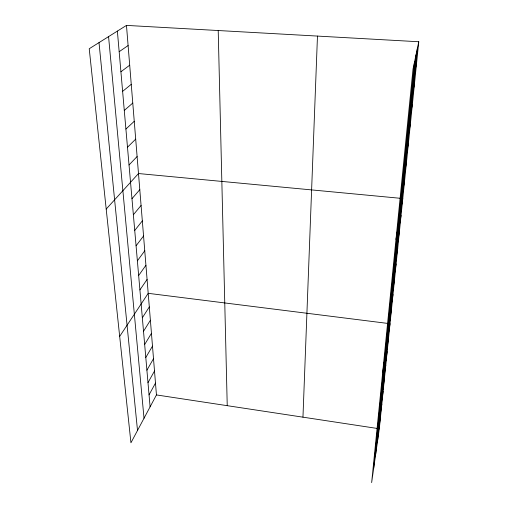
<?xml version="1.0" encoding="UTF-8"?>
<svg xmlns="http://www.w3.org/2000/svg" width="508" height="508" viewBox="0 0 508 508"><rect width="100%" height="100%" fill="white"/><g stroke="black" fill="none" stroke-linecap="round" stroke-linejoin="round"><path stroke-width="0.76" d="M302.959 417.17L317.468 36.081M373.634 468.674L414.541 61.817M375.59 454.92L416.02 54.807M377.419 442.112L417.373 48.362M418.77 41.745L379.317 428.765L371.646 482.6L413.023 69.025L418.77 41.745L126.473 25.4L89.23 48.736L130.937 442.792L156.445 394.926L126.473 25.4M378.67 429.781L380.562 416.56M381.248 404.343L383.127 391.401M379.946 417.195L381.832 404.114M383.94 377.8L385.801 365.182M382.581 391.217L384.448 378.428M385.331 364.096L387.179 351.65M382.651 372.643L390.03 323.698M386.753 350.088L388.588 337.826M389.693 321.12L391.497 309.264M391.217 306.14L393.001 294.5M392.773 290.811L394.545 279.406M394.36 275.126L396.113 263.969M395.992 259.067L397.726 248.177M397.662 242.627L399.371 232.01M399.371 225.787L401.06 215.468M395.98 239.408L402.787 198.52M402.971 190.309L404.609 180.638M404.87 171.609L406.483 162.3M406.813 152.419L408.394 143.491M408.813 132.715L410.362 124.2M410.87 112.484L412.382 104.4M412.979 91.694L414.452 84.068M415.144 70.333L416.585 63.189M149.054 394.862L155.486 383.083M147.993 382.651L154.502 371.005M146.907 370.192L153.505 358.692M145.796 357.486L152.489 346.132M144.672 344.519L151.447 333.324M143.516 331.286L150.387 320.262M142.342 317.779L149.308 306.934M119.678 336.385L148.203 293.326L387.725 323.412M139.916 289.903L147.079 279.444M138.659 275.52L145.929 265.265M137.382 260.82L144.755 250.787M136.074 245.802L143.554 235.998M134.734 230.448L142.329 220.891M133.369 214.751L141.078 205.454M131.972 198.698L139.795 189.668M106.197 209.061L138.487 173.539L400.469 198.304M129.032 164.96L137.109 156.534M127.489 147.225L135.693 139.122M125.908 129.057L134.252 121.304M124.282 110.439L132.772 103.048M122.625 91.351L131.255 84.347M120.917 71.774L129.699 65.189M119.17 51.702L128.105 45.542M156.445 394.926L376.993 428.409M99.009 42.615L137.509 430.454M108.566 36.62L144.018 418.243M117.373 31.102L150.095 406.838M218.211 30.531L227.235 405.676"/></g></svg>
